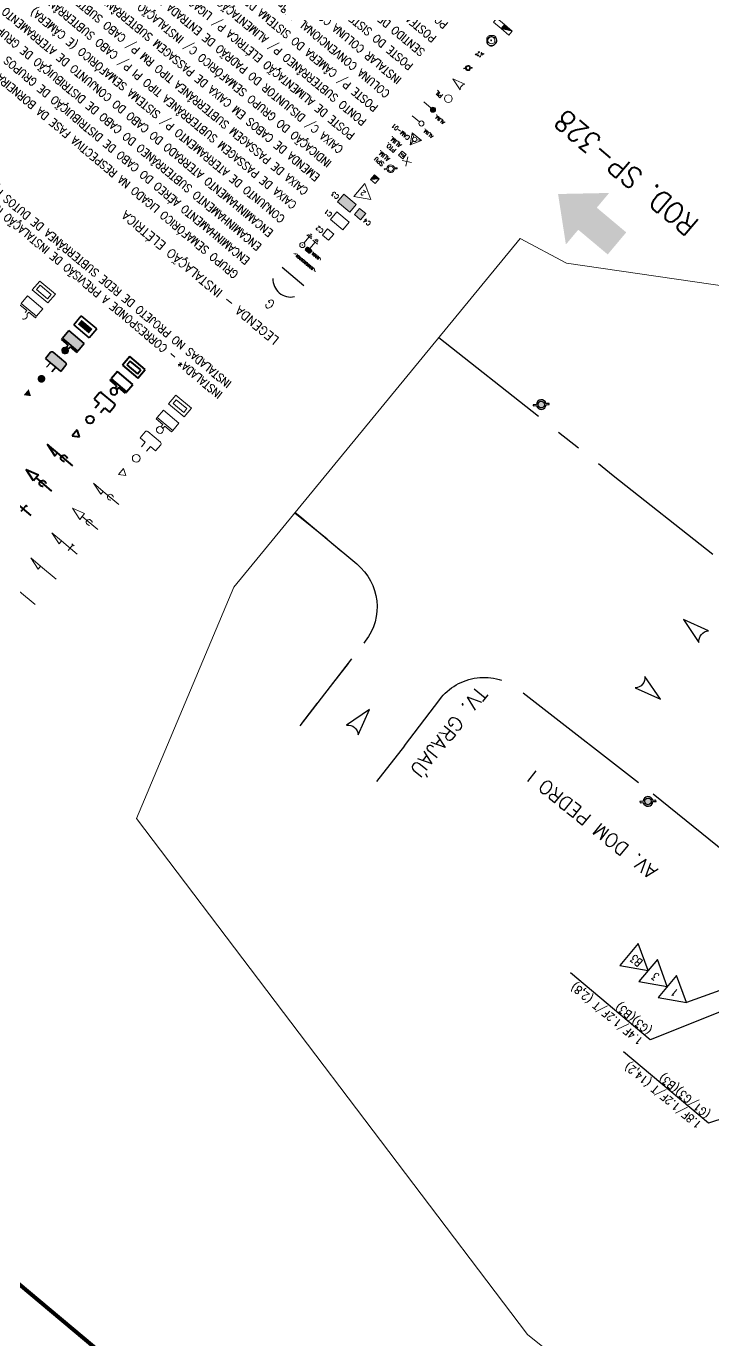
# Model space of a CAD drawing. Extents: x 207448 to 207705, y 7657586 to 7657835.
# Drawn here: x 207508.4 to 207551.3, y 7657670.5 to 7657752.5 of the extents above; entities that cross this region are included whole.
import ezdxf
from ezdxf.enums import TextEntityAlignment as Align

# ---------------------------------------------------------------- set-up
doc = ezdxf.new("R2010")
doc.units = 0
doc.linetypes.add('( Hidden )', pattern=[0.375, 0.25, -0.125])
doc.linetypes.add('PHANTOM4', pattern=[15.875, 7.9375, -1.5875, 1.5875, -1.5875, 1.5875, -1.5875])
doc.layers.get('Defpoints').update_dxf_attribs({"color": 253, "lineweight": 0})
doc.layers.add('01_Xref Topografia 050 AS nov 17_17$0$Guia-Linha', color=7, linetype='PHANTOM4', lineweight=25, true_color=0x000000)
doc.layers.add('PROJETO', color=7, linetype='PHANTOM4', lineweight=25, true_color=0x000000)
for name, color, linetype in [('A-FORMATO', 8, 'Continuous'), ('BAS_0250Logradouro', 1, 'Continuous'), ('BAS_0250MaodeDirecao', 13, 'Continuous'), ('FIS_(E)Poste', 9, 'Continuous'), ('FOLHA', 7, 'Continuous'), ('FRM-P02', 2, 'Continuous'), ('SEM_(C)Emenda', 13, 'Continuous'), ('SEM_chamadas', 13, 'Continuous')]:
    doc.layers.add(name, color=color, linetype=linetype)
doc.styles.add('ARIAL', font='arial.ttf')
doc.styles.add('ROMANC', font='romanc__.ttf')
doc.styles.add('ROMANS', font='romans', dxfattribs={"height": 0.85})
doc.styles.add('STYLE3', font='arial.ttf')
doc.styles.add('TZ_PGT_R080', font='romans.shx', dxfattribs={"width": 0.8})
doc.styles.add('TZ_PGT_R090', font='romans.shx', dxfattribs={"width": 0.9})
doc.styles.add('TZ_ROMANS', font='romans.shx')

# ---------------------------------------------------------------- blocks, each defined once
blk = doc.blocks.new('PP-XYZ.000-9A00-001_A')
at = {"layer": 'FOLHA', "color": 2, "const_width": 1}
blk.add_lwpolyline([(831, 584), (25, 584), (25, 10), (831, 10), (831, 584)], dxfattribs=at)
at = {"color": 2, "linetype": 'ByBlock', "lineweight": 0}
for tag, p, style in [('0000/00', (660.13, 145.89), 'ROMANC'), ('LOCAL', (692.24, 145.89), 'ROMANS'), ('DE-0000/00-000-000-000', (781.56, 136.5), 'ROMANC'), ('CREA', (790.19, 125.89), 'ROMANC')]:
    blk.add_attdef(tag, p, '', height=2, dxfattribs=dict(at, style=style))
at = {"color": 2, "linetype": 'ByBlock', "lineweight": 0, "style": 'ROMANS'}
blk.add_attdef('PROJETO', text='', height=3, dxfattribs=at).set_placement((718.82, 137.97), align=Align.MIDDLE_CENTER)
at = {"color": 2, "linetype": 'ByBlock', "lineweight": 0, "style": 'ROMANC'}
blk.add_attdef('RESPONSÁVEL_TÉCNICO', text='', height=2, dxfattribs=at).set_placement((738.09, 126.07), align=Align.TOP_CENTER)
at = {"color": 2, "style": 'ROMANS', "width": 0.9}
for tag, p in [('ASSUNTO1', (658.49, 53.87)), ('ASSUNTO2', (658.49, 50.37)), ('ASSUNTO3', (658.49, 46.87))]:
    blk.add_attdef(tag, text='', height=2, dxfattribs=at).set_placement(p, align=Align.TOP_LEFT)
at = {"color": 2, "style": 'STYLE3'}
blk.add_attdef('FOLHA', text='', height=4, dxfattribs=at).set_placement((815.01, 20.08), align=Align.MIDDLE_CENTER)
at = {"layer": 'A-FORMATO', "color": 2, "lineweight": -3, "style": 'ARIAL'}
for tag, p in [('NDOCUMENTO', (473.43, 36.15)), ('DESCRICAO3', (534.26, 36.15)), ('NDOCUMENTO', (473.43, 30.07)), ('DESCRICAO2', (534.26, 30.07)), ('NDOCUMENTO', (473.43, 23.99)), ('DESCRICAO1', (534.26, 23.99))]:
    blk.add_attdef(tag, p, '', height=2.43, rotation=360, dxfattribs=at)
at = {"layer": 'FRM-P02', "style": 'ROMANS'}
for tag, p in [('28', (661, 218.41)), ('29', (671, 218.41)), ('31', (762, 218.41)), ('32', (774, 218.41)), ('33', (786, 218.41)), ('34', (798, 218.41)), ('35', (810, 218.41)), ('19', (661, 212.71)), ('20', (671, 212.71)), ('22', (762, 212.71)), ('23', (774, 212.71)), ('24', (786, 212.71)), ('25', (798, 212.71)), ('26', (810, 212.71)), ('10', (661, 206.93)), ('11', (671, 207.01)), ('13', (762, 207.01)), ('14', (774, 207.01)), ('15', (786, 207.01)), ('16', (798, 207.01)), ('17', (810, 207.01)), ('1', (661, 201.23)), ('2', (671, 201.23)), ('4', (762.09, 201.23)), ('5', (774.15, 201.23)), ('6', (786.04, 201.23)), ('7', (798.19, 201.23)), ('8', (810.19, 201.23))]:
    blk.add_attdef(tag, text='', height=2, dxfattribs=at).set_placement(p, align=Align.MIDDLE_CENTER)
for tag, p in [('30', (677.61, 217.34)), ('21', (677.61, 211.64)), ('12', (677.61, 205.94)), ('3', (677.61, 200.24))]:
    blk.add_attdef(tag, p, '', height=2, dxfattribs=at)
at = {"layer": 'FRM-P02', "style": 'ROMANS', "width": 0.85, "flags": 1}
blk.add_attdef('00/00/00', text='', height=2, dxfattribs=at).set_placement((823.5, 218.41), align=Align.MIDDLE_CENTER)
at = {"layer": 'FRM-P02', "style": 'ROMANS', "width": 0.85}
for p in [(823.5, 212.71), (823.5, 207.01), (823.5, 201.23)]:
    blk.add_attdef('00/00/00', text='', height=2, dxfattribs=at).set_placement(p, align=Align.MIDDLE_CENTER)
at = {"layer": 'FRM-P02', "style": 'ROMANS', "width": 0.8}
for tag, height, p in [('ESCALA', 2.63, (774.91, 37)), ('DATA', 2.63, (801.74, 36.54)), ('DIRETOR', 1.4, (700.04, 33.97)), ('ENGENHEIRO', 1.4, (683.84, 22.86)), ('ARQUIVO', 1.4, (728.03, 14.96)), ('SETOR', 1.4, (751.65, 14.91)), ('DATA', 1.4, (775.01, 15))]:
    blk.add_attdef(tag, text='', height=height, dxfattribs=at).set_placement(p, align=Align.TOP_LEFT)
blk = doc.blocks.new('Indicacao_localD')
at = {"true_color": 0xa3a3a3}
blk.add_hatch(color=253, dxfattribs=at).paths.add_polyline_path([(0, 23.4), (9.6, 15), (0, 6.6), (0, 11.4), (-9.6, 11.4), (-9.6, 18.6), (0, 18.6)])
at = {"layer": 'Defpoints', "color": 4}
for p in [(0, 0), (9.6, 0)]:
    blk.add_point(p, dxfattribs=at)
at = {"color": 20, "style": 'TZ_PGT_R090', "width": 0.9}
blk.add_attdef('LOCALIND', text='', height=5.25, dxfattribs=at).set_placement((0, 0), align=Align.MIDDLE)
blk = doc.blocks.new('LEGENDA-ELÉTRICA')
at = {"lineweight": 13, "true_color": 0x000000}
h = blk.add_hatch(color=18, dxfattribs=at)
h.dxf.hatch_style = 1
h.paths.add_polyline_path([(8.21, -19.88, 0.414214), (7.9, -20.18), (7.9, -20.61, 0.414214), (8.21, -20.92), (9.13, -20.92, 0.414214), (9.43, -20.61), (9.43, -20.18, 0.414214), (9.13, -19.88)])
at = {"lineweight": 13, "ltscale": 1.85, "true_color": 0x000000}
h = blk.add_hatch(color=18, dxfattribs=at)
h.dxf.hatch_style = 1
h.paths.add_polyline_path([(3.6, -36.58), (5.6, -36.58), (5.6, -34.58), (3.6, -34.58)])
h.paths.add_polyline_path([(10.91, -36.83), (10.91, -34.33), (6.91, -34.33), (6.91, -36.83)])
at = {"lineweight": 5, "true_color": 0x000000}
blk.add_hatch(color=18, dxfattribs=at).paths.add_polyline_path([(8.19, -43.86), (6.63, -45.42), (8.19, -45.42)])
at = {"lineweight": 20, "true_color": 0x000000}
h = blk.add_hatch(color=18, dxfattribs=at)
h.dxf.hatch_style = 1
edge = h.paths.add_edge_path()
edge.add_arc((7.41, -67.27), 0.636, 0, 360)
at = {"true_color": 0xc9c9c9}
h = blk.add_hatch(color=9, dxfattribs=at)
h.dxf.hatch_style = 1
h.paths.add_polyline_path([(4.91, -95.01), (7.41, -95.01), (7.41, -93.72)])
at = {"color": 18, "lineweight": 13, "ltscale": 1.85, "true_color": 0x000000}
for p, q in [((8.41, -25.54), (6.41, -25.54)), ((6.41, -25.54), (6.41, -27.54)), ((8.41, -25.54), (8.41, -27.54)), ((8.41, -27.54), (6.41, -27.54)), ((9.41, -29.8), (5.41, -29.8)), ((5.41, -29.8), (5.41, -32.3)), ((9.41, -32.3), (5.41, -32.3)), ((9.41, -29.8), (9.41, -32.3)), ((5.6, -34.58), (3.6, -34.58)), ((5.6, -34.58), (5.6, -36.58)), ((10.91, -34.33), (6.91, -34.33)), ((6.91, -34.33), (6.91, -36.83)), ((10.91, -34.33), (10.91, -36.83)), ((5.6, -36.58), (3.6, -36.58)), ((10.91, -36.83), (6.91, -36.83))]:
    blk.add_line(p, q, dxfattribs=at)
at = {"color": 18, "lineweight": 13, "true_color": 0x000000}
for p, q in [((9.43, -23.05), (7.9, -23.05)), ((9.18, -23.43), (8.16, -23.43)), ((8.92, -23.81), (8.41, -23.81)), ((11.43, -23.05), (9.9, -23.05)), ((11.18, -23.43), (10.16, -23.43)), ((10.92, -23.81), (10.41, -23.81)), ((8.58, -37.96), (4.9, -40.08)), ((8.58, -42.2), (8.58, -37.96)), ((4.9, -40.08), (8.58, -42.2)), ((6.6, -48.43), (7.07, -47.97)), ((7.23, -48.13), (6.76, -48.6)), ((7.07, -47.97), (7.23, -48.13)), ((4.78, -50.23), (5.24, -49.78)), ((4.94, -50.4), (4.78, -50.23)), ((5.4, -49.95), (4.94, -50.4)), ((5.32, -53.04), (5.32, -54.41)), ((6.69, -53.04), (5.32, -53.04)), ((5.32, -54.41), (6.69, -54.41)), ((5.66, -53.52), (5.59, -53.59)), ((5.59, -53.59), (5.59, -53.87)), ((5.59, -53.87), (5.66, -53.93)), ((5.8, -53.52), (5.66, -53.52)), ((5.66, -53.93), (5.8, -53.93)), ((5.87, -53.59), (5.8, -53.52)), ((5.8, -53.93), (5.88, -53.86)), ((6.01, -53.87), (6.01, -53.93)), ((6.15, -53.52), (6.28, -53.52)), ((6.15, -53.93), (6.28, -53.93)), ((6.21, -53.93), (6.15, -53.93)), ((6.21, -53.52), (6.21, -53.93)), ((6.28, -53.52), (6.21, -53.52)), ((6.42, -53.87), (6.42, -53.93)), ((6.69, -54.41), (6.69, -53.04))]:
    blk.add_line(p, q, dxfattribs=at)
at = {"color": 25, "lineweight": 13, "ltscale": 1.85}
blk.add_line((3.6, -34.58), (3.6, -36.58), dxfattribs=at)
at = {"color": 18, "lineweight": 5, "true_color": 0x000000}
for p, q in [((8.19, -43.86), (6.63, -43.86)), ((6.63, -43.86), (6.63, -45.42)), ((6.63, -45.42), (8.19, -43.86)), ((6.63, -45.42), (8.19, -45.42)), ((8.19, -45.42), (8.19, -43.86))]:
    blk.add_line(p, q, dxfattribs=at)
at = {"color": 18, "lineweight": 13}
for p, q in [((4.68, -54.22), (3.55, -52.1)), ((3.05, -53.73), (5.18, -52.59))]:
    blk.add_line(p, q, dxfattribs=at)
at = {"color": 18, "lineweight": 0, "true_color": 0x000000}
for p, q in [((6.77, -89.33), (6.97, -89.21)), ((7.99, -89), (8.3, -89.23)), ((8.25, -89.24), (8.37, -89.6)), ((4.91, -95.01), (7.41, -93.72))]:
    blk.add_line(p, q, dxfattribs=at)
at = {"color": 18, "lineweight": 30, "ltscale": 1.85, "true_color": 0x000000}
blk.add_lwpolyline([(10.96, -12.92), (3.86, -12.92)], dxfattribs=at)
at = {"color": 18, "lineweight": 20, "true_color": 0x000000}
blk.add_lwpolyline([(10.96, -17.45), (10.58, -17.45), (10.58, -17.45, -0.197854), (10.42, -17.74, -0.35031), (9.88, -17.74, -0.304095), (9.74, -17.28, -0.749797), (10.03, -17.28, -0.304156), (9.88, -17.74, -0.35031), (9.34, -17.74, -0.304095), (9.2, -17.28, -0.749797), (9.49, -17.28, -0.304156), (9.34, -17.74, -0.35031), (8.8, -17.74, -0.304095), (8.65, -17.28, -0.749797), (8.95, -17.28, -0.304156), (8.8, -17.74, -0.350348), (8.26, -17.74, -0.304095), (8.11, -17.28, -0.749797), (8.4, -17.28, -0.304362), (8.26, -17.74, -0.170042), (7.99, -17.84, -0.170042), (7.72, -17.74, -0.000091), (7.72, -17.74, -0.000056), (7.72, -17.74, -0.197511), (7.56, -17.46), (7.56, -17.46, -0.100545), (7.57, -17.28, -0.749797), (7.86, -17.28, -0.304156), (7.72, -17.74, -0.35031), (7.18, -17.74, -0.304095), (7.03, -17.28, -0.749797), (7.32, -17.28, -0.101652), (7.34, -17.45), (7.34, -17.45, -0.197854), (7.18, -17.74, -0.35031), (6.63, -17.74, -0.304095), (6.49, -17.28, -0.749797), (6.78, -17.28, -0.304156), (6.63, -17.74, -0.35031), (6.09, -17.74, -0.304095), (5.95, -17.28, -0.749797), (6.24, -17.28, -0.304156), (6.09, -17.74, -0.35031), (5.55, -17.74, -0.304095), (5.41, -17.28, -0.749797), (5.7, -17.28, -0.304156), (5.55, -17.74, -0.350348), (5.01, -17.74, -0.304095), (4.86, -17.28, -0.749797), (5.16, -17.28, -0.304362), (5.01, -17.74, -0.170042), (4.74, -17.84, -0.170042), (4.47, -17.74, -0.000091), (4.47, -17.74, -0.000056), (4.47, -17.74, -0.197723), (4.31, -17.45), (4.31, -17.45), (3.86, -17.45)], format="xyb", dxfattribs=at)
at = {"color": 18, "lineweight": 13, "true_color": 0x000000}
for points in [[(4.86, -20.4), (4.84, -20.4)], [(4.84, -20.4), (4.86, -20.4)], [(8.67, -23.05), (8.67, -20.92)], [(10.67, -23.05), (10.67, -21.04)], [(4.67, -59.51), (5.71, -58.91)], [(6.17, -56.91), (6.17, -58.11)], [(7.67, -59.51), (6.63, -58.91)]]:
    blk.add_lwpolyline(points, dxfattribs=at)
blk.add_lwpolyline([(4.86, -20.4), (4.86, -20.4, 0.197723), (5.02, -20.69, 0.000056), (5.02, -20.69, 0.000091), (5.02, -20.69, 0.170042), (5.29, -20.78, 0.170042), (5.56, -20.69, 0.304362), (5.7, -20.23, 0.749797), (5.41, -20.23, 0.304095), (5.56, -20.69, 0.350348), (6.1, -20.69, 0.304156), (6.25, -20.23, 0.749797), (5.95, -20.23, 0.304095), (6.1, -20.69, 0.35031), (6.64, -20.69, 0.304156), (6.79, -20.23, 0.749797), (6.5, -20.23, 0.304095), (6.64, -20.69, 0.35031), (7.18, -20.69, 0.304156), (7.33, -20.23, 0.749797), (7.04, -20.23, 0.304095), (7.18, -20.69, 0.35031), (7.72, -20.69, 0.197854), (7.89, -20.4), (7.9, -20.4)], format="xyb", dxfattribs=at)
blk.add_lwpolyline([(7.9, -20.61, 0.414214), (8.21, -20.92), (9.13, -20.92, 0.414214), (9.43, -20.61), (9.43, -20.18, 0.414214), (9.13, -19.88), (8.21, -19.88, 0.414214), (7.9, -20.18)], format="xyb", close=True, dxfattribs=at)
blk.add_lwpolyline([(7.67, -59.51), (6.17, -56.91), (4.67, -59.51)], close=True, dxfattribs=at)
at = {"color": 18, "lineweight": 9, "true_color": 0x000000}
blk.add_lwpolyline([(8.04, -62.77), (10.41, -62.77)], dxfattribs=at)
at = {"color": 18, "lineweight": 20, "true_color": 0x000000}
blk.add_lwpolyline([(8.04, -67.27), (10.41, -67.27)], dxfattribs=at)
at = {"color": 18, "lineweight": 0, "true_color": 0x000000}
for points in [[(4.91, -93.72), (7.41, -93.72), (7.41, -95.01), (4.91, -95.01)], [(7.41, -93.72), (9.91, -93.72), (9.91, -95.01), (7.41, -95.01)]]:
    blk.add_lwpolyline(points, close=True, dxfattribs=at)
at = {"color": 18, "lineweight": 9, "true_color": 0x000000}
for centre in [(10.67, -20.4), (7.41, -62.77)]:
    blk.add_circle(centre, 0.636, dxfattribs=at)
at = {"color": 18, "lineweight": 13, "true_color": 0x000000}
for centre, radius in [((6.01, -49.19), 0.655), ((6.17, -58.64), 0.533), ((6.27, -71.85), 0.965)]:
    blk.add_circle(centre, radius, dxfattribs=at)
at = {"color": 18, "lineweight": 20, "true_color": 0x000000}
blk.add_circle((7.41, -67.27), 0.636, dxfattribs=at)
at = {"color": 18, "lineweight": 30, "ltscale": 1.85, "true_color": 0x000000}
blk.add_arc((7.41, -12.08), 4.51, 38.4297, 141.5703, dxfattribs=at)
at = {"color": 18, "lineweight": 13, "true_color": 0x000000}
for major_axis, start_param, end_param in [((0.681, 0.681), 0.127309, 3.004693), ((0.683, 0.683), 3.250963, 6.164225)]:
    blk.add_ellipse((6.01, -49.19), major_axis=major_axis, ratio=1, start_param=start_param, end_param=end_param, dxfattribs=at)
at = {"color": 18, "lineweight": 0, "true_color": 0x000000}
for centre, major_axis, start_param, end_param in [((7.01, -89.49), (-0.628, 0.628), -1.238715, 0.529897), ((7.32, -89.55), (-0.691, 0.691), 4.245214, 6.052673), ((7.83, -89.7), (-1.23, 1.23), 0.529897, 1.706828), ((8.07, -90.33), (-1.45, 1.45), -0.122213, 0.729732), ((6.99, -90.06), (-0.697, 0.697), 0.950258, 2.380265), ((7.29, -89.95), (-0.573, 0.573), -0.088242, 2.055992), ((7.35, -90.33), (0.664, 0.664), 3.277624, 4.584253), ((7.62, -90.36), (-0.937, 0.937), -0.79202, -0.265751), ((6.86, -89.27), (-1.26, 1.26), 2.442024, 2.910833), ((7.42, -89.51), (-0.901, 0.901), 2.055992, 2.474327), ((7.41, -89.87), (-0.0789, 0.0789), 3.926991, 10.210176), ((2.72, -98.29), (-7.55, 7.55), -1.300689, -1.238715), ((7.49, -90.08), (-0.491, 0.491), 2.474327, 3.519933), ((7.63, -89.54), (-0.353, 0.353), 4.467847, 5.491165), ((7.42, -89.86), (-0.701, 0.701), 2.752067, 4.195539), ((6.07, -88.67), (2.15, 2.15), 4.584253, 4.842362), ((7.04, -89.89), (0.836, 0.836), 5.090729, 6.038643), ((7.75, -89.96), (-0.649, 0.649), 3.271566, 4.853655)]:
    blk.add_ellipse(centre, major_axis=major_axis, ratio=1, start_param=start_param, end_param=end_param, dxfattribs=at)
at = {"color": 18, "lineweight": 13, "true_color": 0x000000}
for p in [(8.67, -20.4), (10.67, -20.4)]:
    blk.add_point(p, dxfattribs=at)
at = {"layer": 'A-FORMATO', "color": 18, "lineweight": 5, "true_color": 0x000000}
for points in [[(5.39, -75.47), (8.55, -76.37), (5.39, -77.26, 0.424846)], [(6.71, -81.66), (6.6, -81.55), (6.9, -81.25, -0.875912), (7.8, -80.36), (8.11, -80.06), (8.22, -80.17), (7.91, -80.47, -0.891889), (7.01, -81.36), (7.01, -81.36)]]:
    blk.add_lwpolyline(points, format="xyb", close=True, dxfattribs=at)
at = {"layer": 'A-FORMATO', "color": 200, "linetype": '( Hidden )', "lineweight": 5, "ltscale": 0.7, "true_color": 0xc105ff}
blk.add_lwpolyline([(6.71, -86.16), (6.6, -86.05), (6.9, -85.75, -0.875912), (7.8, -84.86), (8.11, -84.56), (8.22, -84.67), (7.91, -84.97, -0.891889), (7.01, -85.86), (7.01, -85.86)], format="xyb", close=True, dxfattribs=at)
at = {"layer": 'A-FORMATO', "color": 18, "lineweight": 5, "true_color": 0x000000}
blk.add_circle((7.41, -80.87), 0.431, dxfattribs=at)
at = {"layer": 'A-FORMATO', "color": 200, "linetype": '( Hidden )', "lineweight": 5, "ltscale": 0.7, "true_color": 0xc105ff}
blk.add_circle((7.41, -85.37), 0.431, dxfattribs=at)
at = {"color": 160, "lineweight": 25, "ltscale": 1.85, "true_color": 0x0a47ff, "style": 'TZ_PGT_R090', "width": 0.9}
blk.add_text('G', height=2.3, dxfattribs=at).set_placement((7.41, -3.86), align=Align.MIDDLE_CENTER)
at = {"color": 1, "style": 'TZ_PGT_R090', "width": 0.9}
for s, p in [('GRUPO SEMAFÓRICO LIGADO NA RESPECTIVA FASE DA BORNEIRA DO CL', (18.3, -3.86)), ('ENCAMINHAMENTO AÉREO DO CABO DE DISTRIBUIÇÃO DE GRUPOS', (18.3, -8.39)), ('ENCAMINHAMENTO SUBTERRÂNEO DO CABO DE DISTRIBUIÇÃO DE GRUPOS ', (18.3, -12.92)), ('ENCAMINHAMENTO ATERRADO DO CABO DO CONJUNTO DE ATERRAMENTO', (18.3, -17.45)), ('CONJUNTO DE ATERRAMENTO P/ SISTEMA SEMAFÓRICO (E CÂMERA)', (18.3, -21.99)), ('CAIXA DE PASSAGEM SUBTERRÂNEA TIPO PI P/ CABO SUBTERRÂNEO', (18.3, -26.52)), ('CAIXA DE PASSAGEM SUBTERRÂNEA TIPO RM P/ CABO SUBTERRÂNEO', (18.3, -31.05)), ('EMENDA DE CABOS EM CAIXA DE PASSAGEM SUBTERRÂNEA', (18.3, -35.58)), ('INDICAÇÃO DO GRUPO SEMAFÓRICO C/ INSTALAÇÃO DE EMENDA', (18.3, -40.11)), ('CAIXA C/ DISJUNTOR DO PADRÃO DE ENTRADA P/ ALIMENTAÇÃO', (18.3, -44.64)), ('POSTE DE ALIMENTAÇÃO ELÉTRICA P/ LIGAÇÃO DO SISTEMA SEMAFÓRICO', (18.3, -49.18)), ('PONTO SUBTERRÂNEO P/ ALIMENTAÇÃO ELÉTRICA DO SISTEMA SEMAFÓRICO', (18.3, -53.71)), ('POSTE P/ CÂMERA DO SISTEMA DE MONITORAMENTO DE TRÁFEGO', (18.3, -58.24)), ('COLUNA CONVENCIONAL 128mm (P/ ALIMENTAÇÃO) INSTALADA* P/ INSTALAÇÃO SUBTERRÂNEA', (18.3, -62.77)), ('INSTALAR COLUNA CONVENCIONAL 128mm (P/ ALIMENTAÇÃO) P/ INSTALAÇÃO AÉREA', (18.3, -67.27)), ('POSTE DO SISTEMA DE ILUMINAÇÃO PÚBLICA', (18.3, -71.83)), ('SENTIDO DE FLUXO DE VEÍCULOS NA VIA', (18.3, -76.37)), ('POSTEAMENTO (CONCESS. DE ENERGIA)', (18.3, -80.87)), ('POSTE (POSTE A RELOACAR NO PROJETO DE URBANISMO K08)', (18.3, -85.37))]:
    blk.add_text(s, height=2, dxfattribs=at).set_placement(p, align=Align.MIDDLE_LEFT)
at = {"color": 18, "lineweight": 13, "true_color": 0x000000, "style": 'ROMANS'}
blk.add_text('2', height=1.2, dxfattribs=at).set_placement((7.41, -40.11), align=Align.MIDDLE_CENTER)
at = {"color": 18, "true_color": 0x000000, "style": 'TZ_ROMANS'}
for p in [(3.07, -61.93), (3.07, -66.43)]:
    blk.add_text('ALIM.', height=0.9, dxfattribs=at).set_placement(p, align=Align.MIDDLE_LEFT)
at = {"color": 3, "insert": (0, 3.35), "char_height": 2.2, "attachment_point": 1, "style": 'ROMANS'}
blk.add_mtext('LEGENDA - INSTALAÇÃO ELÉTRICA', dxfattribs=at)
at = {"color": 18, "lineweight": 13, "true_color": 0x000000, "char_height": 1.1, "attachment_point": 5}
for s, insert, style in [('C2', (9.87, -26.15), 'ROMANS'), ('C1', (10.87, -30.66), 'ROMANS'), ('C4', (2, -35.19), 'ROMANS'), ('C3', (12.38, -35.19), 'ROMANS'), ('SPU\\PALIM.', (9.41, -49.64), 'TZ_PGT_R090'), ('PTO.\\PALIM.', (9.41, -54.17), 'TZ_PGT_R090'), ('CAM-01', (10.03, -57.87), 'TZ_PGT_R080'), ('PIL', (8.78, -71.17), 'TZ_PGT_R080')]:
    blk.add_mtext(s, dxfattribs=dict(at, insert=insert, style=style))
blk = doc.blocks.new('LEGENDA-SIN SEMAFÓRICA')
at = {"lineweight": 35, "true_color": 0x0a47ff}
for points in [[(39.88, -154.48), (38.32, -155.44), (39.88, -156.4)], [(41.18, -167.42, 0.414214), (41.62, -166.98), (41.62, -164.99), (39.96, -164.99), (38.25, -164.99), (36.58, -164.99), (36.58, -166.98, 0.414214), (37.02, -167.42)], [(41.62, -174.05), (41.62, -171.62), (36.58, -171.62), (36.58, -174.05)], [(37.32, -176.72), (37.32, -178.17), (40.89, -178.17), (40.89, -176.72)]]:
    blk.add_hatch(color=160, dxfattribs=at).paths.add_polyline_path(points)
h = blk.add_hatch(color=256)
h.dxf.hatch_style = 1
h.paths.add_polyline_path([(39.1, -168.82, 1), (39.1, -170.53, 1)])
at = {"color": 160, "linetype": 'Continuous', "lineweight": 20, "true_color": 0x0a47ff}
for p, q in [((9.16, -116.22), (4.07, -116.21)), ((9.2, -140.63), (4.11, -140.62)), ((9.2, -141.59), (9.2, -139.67)), ((9.2, -139.67), (9.2, -141.59)), ((9.2, -139.67), (12.4, -140.63)), ((9.2, -141.59), (12.4, -140.63)), ((9, -154.48), (7.43, -155.44)), ((7.43, -155.44), (9, -156.4)), ((9, -156.4), (9, -154.48)), ((7.36, -163.47), (7.36, -164.99)), ((9.07, -164.99), (9.07, -163.47)), ((7.36, -164.99), (5.69, -164.99)), ((5.69, -164.99), (5.69, -166.98)), ((10.74, -164.99), (9.07, -164.99)), ((10.74, -166.98), (10.74, -164.99)), ((6.13, -167.41), (10.3, -167.41)), ((7.89, -171.18), (7.89, -170.52)), ((8.54, -170.52), (8.54, -171.18)), ((5.69, -171.51), (5.69, -171.18)), ((5.69, -171.18), (7.89, -171.18)), ((10.74, -171.62), (5.69, -171.62)), ((5.69, -171.62), (5.69, -174.05)), ((8.54, -171.18), (10.74, -171.18)), ((10.74, -171.18), (10.74, -171.51)), ((10.74, -174.05), (10.74, -171.62)), ((5.69, -174.05), (10.74, -174.05)), ((10.74, -176.04), (5.69, -176.04)), ((5.69, -176.04), (5.69, -178.89)), ((9.95, -176.83), (6.48, -176.83)), ((6.48, -176.83), (6.48, -178.1)), ((9.95, -178.1), (9.95, -176.83)), ((10.74, -178.89), (10.74, -176.04)), ((5.69, -178.89), (10.74, -178.89)), ((6.48, -178.1), (9.95, -178.1))]:
    blk.add_line(p, q, dxfattribs=at)
at = {"color": 160, "linetype": 'Continuous', "lineweight": 40, "true_color": 0x0a47ff}
for p, q in [((24.22, -140.61), (19.13, -140.61)), ((24.22, -141.57), (24.23, -139.65)), ((27.42, -140.62), (24.22, -141.57)), ((24.23, -139.65), (27.42, -140.62)), ((24.04, -154.48), (22.47, -155.44)), ((22.47, -155.44), (24.04, -156.4)), ((24.04, -156.4), (24.04, -154.48)), ((22.38, -163.47), (22.38, -164.99)), ((24.09, -164.99), (24.09, -163.47)), ((22.38, -164.99), (20.72, -164.99)), ((20.72, -164.99), (20.72, -166.98)), ((25.76, -164.99), (24.09, -164.99)), ((25.76, -166.98), (25.76, -164.99)), ((21.16, -167.41), (25.32, -167.41)), ((22.91, -171.18), (22.91, -170.52)), ((23.57, -170.52), (23.57, -171.18)), ((20.72, -171.51), (20.72, -171.18)), ((20.72, -171.18), (22.91, -171.18)), ((25.76, -171.62), (20.72, -171.62)), ((20.72, -171.62), (20.72, -174.05)), ((23.57, -171.18), (25.76, -171.18)), ((25.76, -171.18), (25.76, -171.51)), ((25.76, -174.05), (25.76, -171.62)), ((20.72, -174.05), (25.76, -174.05)), ((25.76, -176.04), (20.72, -176.04)), ((20.72, -176.04), (20.72, -178.89)), ((24.97, -176.83), (21.51, -176.83)), ((21.51, -176.83), (21.51, -178.1)), ((24.97, -178.1), (24.97, -176.83)), ((25.76, -178.89), (25.76, -176.04)), ((20.72, -178.89), (25.76, -178.89)), ((21.51, -178.1), (24.97, -178.1))]:
    blk.add_line(p, q, dxfattribs=at)
at = {"color": 160, "lineweight": 35, "true_color": 0x0a47ff}
for p, q in [((38.25, -163.48), (38.25, -164.99)), ((39.96, -164.99), (39.96, -163.48)), ((38.25, -164.99), (36.58, -164.99)), ((36.58, -164.99), (36.58, -166.98)), ((41.62, -164.99), (39.96, -164.99)), ((41.62, -166.98), (41.62, -164.99)), ((37.02, -167.42), (41.18, -167.42)), ((38.77, -171.18), (38.77, -170.53)), ((39.43, -170.53), (39.43, -171.18)), ((36.58, -171.51), (36.58, -171.18)), ((36.58, -171.18), (38.77, -171.18)), ((41.62, -171.62), (36.58, -171.62)), ((36.58, -171.62), (36.58, -174.05)), ((39.43, -171.18), (41.62, -171.18)), ((41.62, -171.18), (41.62, -171.51)), ((41.62, -174.05), (41.62, -171.62)), ((36.58, -174.05), (41.62, -174.05)), ((41.62, -175.98), (36.58, -175.98)), ((36.58, -175.98), (36.58, -178.91)), ((41.62, -178.91), (41.62, -175.98)), ((36.58, -178.91), (41.62, -178.91))]:
    blk.add_line(p, q, dxfattribs=at)
at = {"color": 18, "lineweight": 13, "ltscale": 4, "true_color": 0x000000}
for p, q in [((52.26, -171.19), (52.26, -170.53)), ((52.91, -170.53), (52.91, -171.19)), ((50.06, -171.52), (50.06, -171.19)), ((50.06, -171.19), (52.26, -171.19)), ((55.11, -171.63), (50.06, -171.63)), ((50.06, -171.63), (50.06, -174.05)), ((52.91, -171.19), (55.11, -171.19)), ((55.11, -174.05), (55.11, -171.63)), ((50.06, -174.05), (55.11, -174.05)), ((54.37, -176.72), (50.8, -176.72)), ((50.8, -176.72), (50.8, -178.17)), ((54.37, -178.17), (54.37, -176.72)), ((50.8, -178.17), (54.37, -178.17))]:
    blk.add_line(p, q, dxfattribs=at)
at = {"color": 18, "lineweight": 13, "ltscale": 5, "true_color": 0x000000}
for p, q in [((55.11, -175.98), (50.06, -175.98)), ((50.06, -175.98), (50.06, -178.91)), ((55.11, -178.91), (55.11, -175.98)), ((50.06, -178.91), (55.11, -178.91))]:
    blk.add_line(p, q, dxfattribs=at)
at = {"color": 160, "linetype": 'Continuous', "lineweight": 20, "true_color": 0x0a47ff}
for points in [[(4.09, -124.44), (9.18, -124.44), (9.18, -124.44), (12.38, -124.44), (9.18, -123.48), (9.18, -124.44)], [(4.11, -132.66), (9.2, -132.66), (9.2, -132.66), (12.4, -132.66), (9.2, -131.7), (9.2, -132.66)], [(6.44, -131.85), (6.44, -133.73), (6.06, -133.73)], [(6.44, -131.85), (6.44, -133.73), (6.81, -133.73)], [(4.11, -148.83), (9.2, -148.84), (9.2, -148.84), (12.4, -148.84), (9.2, -147.88), (9.2, -148.84)]]:
    blk.add_lwpolyline(points, dxfattribs=at)
at = {"color": 160, "linetype": 'Continuous', "lineweight": 40, "true_color": 0x0a47ff}
for points in [[(19.13, -132.66), (24.19, -132.67), (24.19, -132.67), (27.39, -132.67), (24.19, -131.71), (24.19, -132.67)], [(21.68, -131.86), (21.68, -133.73), (21.3, -133.73)], [(19.13, -148.85), (24.19, -148.85), (24.19, -148.85), (27.39, -148.85), (24.19, -147.89), (24.19, -148.85)]]:
    blk.add_lwpolyline(points, dxfattribs=at)
at = {"color": 160, "linetype": 'Continuous', "lineweight": 20, "true_color": 0x0a47ff}
for points in [[(6.35, -140.12, -0.141613), (6.43, -140.05, -0.102249), (7.01, -139.93, -0.173635), (7.41, -140.06, -0.190602), (7.69, -140.62, -0.190602), (7.41, -141.18, -0.173635), (7.01, -141.31, -0.102249), (6.43, -141.19, -0.141613), (6.35, -141.12)], [(6.33, -148.34, -0.141613), (6.41, -148.27, -0.102249), (6.99, -148.15, -0.173635), (7.39, -148.28, -0.190602), (7.67, -148.84, -0.190602), (7.39, -149.39, -0.173635), (6.99, -149.53, -0.102249), (6.41, -149.41, -0.141613), (6.33, -149.34)]]:
    blk.add_lwpolyline(points, format="xyb", dxfattribs=at)
at = {"color": 160, "linetype": 'Continuous', "lineweight": 40, "true_color": 0x0a47ff}
for points in [[(21.48, -140.08, -0.141613), (21.56, -140.01, -0.102249), (22.16, -139.88, -0.173635), (22.58, -140.02, -0.190602), (22.88, -140.6, -0.190602), (22.58, -141.18, -0.173635), (22.16, -141.31, -0.102249), (21.56, -141.19, -0.141613), (21.48, -141.12)], [(21.46, -148.33, -0.141613), (21.54, -148.26, -0.102249), (22.14, -148.13, -0.173635), (22.57, -148.27, -0.190602), (22.86, -148.85, -0.190602), (22.57, -149.43, -0.173635), (22.14, -149.57, -0.102249), (21.54, -149.44, -0.141613), (21.46, -149.37)]]:
    blk.add_lwpolyline(points, format="xyb", dxfattribs=at)
at = {"linetype": 'Continuous', "lineweight": 30, "const_width": 0.96}
blk.add_lwpolyline([(38.62, -160.45, 1), (39.58, -160.45, 1)], format="xyb", close=True, dxfattribs=at)
at = {"color": 160, "lineweight": 35, "true_color": 0x0a47ff}
blk.add_lwpolyline([(38.25, -164.99), (39.96, -164.99)], dxfattribs=at)
at = {"linetype": 'Continuous', "lineweight": 20}
blk.add_circle((8.21, -160.44), 0.96, dxfattribs=at)
at = {"linetype": 'Continuous', "lineweight": 40}
blk.add_circle((23.26, -160.44), 0.96, dxfattribs=at)
at = {"color": 160, "linetype": 'Continuous', "lineweight": 20, "true_color": 0x0a47ff}
for centre, start, end in [((6.13, -166.98), 180, 270), ((10.3, -166.98), 270, 360)]:
    blk.add_arc(centre, 0.438, start, end, dxfattribs=at)
at = {"color": 160, "linetype": 'Continuous', "lineweight": 40, "true_color": 0x0a47ff}
for centre, start, end in [((21.16, -166.98), 180, 270), ((25.32, -166.98), 270, 360)]:
    blk.add_arc(centre, 0.438, start, end, dxfattribs=at)
at = {"color": 160, "lineweight": 35, "true_color": 0x0a47ff}
for centre, start, end in [((37.02, -166.98), 180, 270), ((41.18, -166.98), 270, 360)]:
    blk.add_arc(centre, 0.438, start, end, dxfattribs=at)
at = {"linetype": 'Continuous', "lineweight": 20}
for centre, start, end in [((8.22, -169.67), 90, 270), ((8.22, -169.67), 270, 90), ((39.1, -169.67), 90, 270), ((39.1, -169.67), 270, 90)]:
    blk.add_arc(centre, 0.855, start, end, dxfattribs=at)
at = {"linetype": 'Continuous', "lineweight": 40}
for start, end in [(90, 270), (270, 90)]:
    blk.add_arc((23.24, -169.67), 0.855, start, end, dxfattribs=at)
at = {"color": 18, "lineweight": 13, "ltscale": 4, "true_color": 0x000000}
blk.add_arc((52.59, -169.68), 0.855, 103.3573, 242.2345, dxfattribs=at)
at = {"color": 1, "style": 'TZ_PGT_R090', "width": 0.9}
for s, p in [('INSTALADA* - CORRESPONDE A PREVISÃO DE INSTALAÇÃO NO PROJETO 4K23, PORTANTO, AS RESPECTIVAS COLUNAS FORAM ', (2.06, -185.87)), ('INSTALADAS NO PROJETO DE REDE SUBTERRÂNEA DE DUTOS P/ SEMÁFOROS, "DUTOS RTD SEMÁFOROS - EXECUTIVO (12)"  ', (2.06, -189.37))]:
    blk.add_text(s, height=2, dxfattribs=at).set_placement(p, align=Align.MIDDLE_LEFT)
blk = doc.blocks.new('050-6E22_Geral')
at = {"color": 160, "true_color": 0x0a47ff}
for name, p in [('LEGENDA-SIN SEMAFÓRICA', (639.61, 567.59)), ('LEGENDA-ELÉTRICA', (639.61, 360.07))]:
    blk.add_blockref(name, p, dxfattribs=at)

msp = doc.modelspace()

# ---------------------------------------------------------------- hatches: boundary and pattern name
at = {"layer": 'FIS_(E)Poste'}
h = msp.add_hatch(color=255, dxfattribs=at)
edge = h.paths.add_edge_path(flags=0)
edge.add_ellipse((207540.547, 7657728.873), major_axis=(-0.132, 0.132), ratio=1, start_angle=5, end_angle=365)
edge = h.paths.add_edge_path(flags=16)
edge.add_ellipse((207540.547, 7657728.873), major_axis=(-0.157, 0.157), ratio=1, start_angle=5, end_angle=365)
edge = h.paths.add_edge_path()
edge.add_ellipse((207540.547, 7657728.872), major_axis=(-0.2, 0.2), ratio=1, start_angle=233.02437, end_angle=406.42611)
edge.add_line((207540.264, 7657728.865), (207540.061, 7657728.848))
edge.add_line((207540.061, 7657728.848), (207540.064, 7657728.811))
edge.add_line((207540.064, 7657728.811), (207540.268, 7657728.828))
edge.add_ellipse((207540.547, 7657728.873), major_axis=(-0.199, 0.199), ratio=1, start_angle=54.10301, end_angle=225.34744)
edge.add_line((207540.829, 7657728.874), (207541.029, 7657728.891))
edge.add_line((207541.029, 7657728.891), (207541.026, 7657728.928))
edge.add_line((207541.026, 7657728.928), (207540.827, 7657728.911))
h = msp.add_hatch(color=255, dxfattribs=at)
edge = h.paths.add_edge_path(flags=0)
edge.add_ellipse((207547.211, 7657704.086), major_axis=(-0.132, 0.132), ratio=1, start_angle=5, end_angle=365)
edge = h.paths.add_edge_path(flags=16)
edge.add_ellipse((207547.211, 7657704.086), major_axis=(-0.157, 0.157), ratio=1, start_angle=5, end_angle=365)
edge = h.paths.add_edge_path()
edge.add_ellipse((207547.211, 7657704.085), major_axis=(-0.2, 0.2), ratio=1, start_angle=233.02437, end_angle=406.42611)
edge.add_line((207546.928, 7657704.078), (207546.725, 7657704.061))
edge.add_line((207546.725, 7657704.061), (207546.728, 7657704.024))
edge.add_line((207546.728, 7657704.024), (207546.932, 7657704.041))
edge.add_ellipse((207547.211, 7657704.086), major_axis=(-0.199, 0.199), ratio=1, start_angle=54.10301, end_angle=225.34744)
edge.add_line((207547.493, 7657704.088), (207547.693, 7657704.104))
edge.add_line((207547.693, 7657704.104), (207547.69, 7657704.141))
edge.add_line((207547.69, 7657704.141), (207547.491, 7657704.124))

# ---------------------------------------------------------------- linework, layer by layer
at = {"layer": '01_Xref Topografia 050 AS nov 17_17$0$Guia-Linha', "elevation": 0}
for points in [[(207534.157, 7657733.071), (207545.038, 7657724.45), (207555.474, 7657716.197)], [(207525.183, 7657722.122), (207525.473, 7657721.896), (207528.107, 7657719.697)], [(207528.709, 7657712.989), (207525.483, 7657708.817)], [(207540.352, 7657710.149), (207547.54, 7657704.555), (207554.237, 7657699.13), (207554.414, 7657699.001)]]:
    msp.add_lwpolyline(points, dxfattribs=at)
at = {"layer": 'BAS_0250MaodeDirecao'}
for points, elevation in [([(207550.996, 7657714.741), (207549.418, 7657715.451), (207550.391, 7657714.02, -0.424846)], 19.634), ([(207546.415, 7657711.174), (207547.993, 7657710.465), (207547.02, 7657711.896, -0.424846)], 0), ([(207529.119, 7657708.252), (207529.829, 7657709.83), (207528.398, 7657708.857, -0.424846)], 0)]:
    msp.add_lwpolyline(points, format="xyb", close=True, dxfattribs=dict(at, elevation=elevation))
at = {"layer": 'Defpoints', "elevation": 0}
msp.add_lwpolyline([(207616.172, 7657689.248), (207593.272, 7657660.98), (207578.9, 7657653.894), (207556.034, 7657657.702), (207539.689, 7657670.793), (207515.272, 7657703.015), (207521.36, 7657717.458), (207539.221, 7657739.25), (207542.127, 7657737.694), (207588.607, 7657730.942), (207602.728, 7657719.403), (207620.393, 7657700.083)], close=True, dxfattribs=at)
at = {"layer": 'FIS_(E)Poste'}
for p, q in [((207540.246, 7657728.881, 0), (207540.042, 7657728.864, 0)), ((207540.042, 7657728.864, 0), (207540.048, 7657728.792, 0)), ((207540.048, 7657728.792, 0), (207540.254, 7657728.809, 0)), ((207541.042, 7657728.947, 0), (207540.842, 7657728.931, 0)), ((207540.846, 7657728.858, 0), (207541.048, 7657728.875, 0)), ((207541.048, 7657728.875, 0), (207541.042, 7657728.947, 0)), ((207546.91, 7657704.094, 0), (207546.706, 7657704.078, 0)), ((207546.706, 7657704.078, 0), (207546.712, 7657704.005, 0)), ((207546.712, 7657704.005, 0), (207546.918, 7657704.022, 0)), ((207547.706, 7657704.16, 0), (207547.506, 7657704.144, 0)), ((207547.51, 7657704.071, 0), (207547.712, 7657704.088, 0)), ((207547.712, 7657704.088, 0), (207547.706, 7657704.16, 0))]:
    msp.add_line(p, q, dxfattribs=at)
for centre, major_axis, start_param, end_param in [((207540.547, 7657728.872, 0), (-0.213, 0.213), 4.123627, 7.036889), ((207540.547, 7657728.873, 0), (-0.144, 0.144), 0.08726646167234664, 6.370451768851932), ((207540.547, 7657728.873, 0), (-0.212, 0.212), 0.999973, 3.877358), ((207547.211, 7657704.085, 0), (-0.213, 0.213), 4.123627, 7.036889), ((207547.211, 7657704.086, 0), (-0.212, 0.212), 0.999973, 3.877358), ((207547.211, 7657704.086, 0), (-0.144, 0.144), 0.08726646167234664, 6.370451768851932)]:
    msp.add_ellipse(centre, major_axis=major_axis, ratio=1, start_param=start_param, end_param=end_param, dxfattribs=at)
at = {"layer": 'PROJETO', "elevation": 0, "flags": 128}
for points in [[(207527.19, 7657720.462), (207525.16, 7657722.094)], [(207532.008, 7657707.565), (207530.258, 7657705.331)]]:
    msp.add_lwpolyline(points, dxfattribs=at)
for points in [[(207527.19, 7657720.462), (207529.037, 7657718.921, -0.403288), (207529.563, 7657714.094), (207527.354, 7657711.237), (207525.586, 7657708.961)], [(207532.008, 7657707.565), (207534.205, 7657710.451, -0.417408), (207539.14, 7657711.093), (207540.352, 7657710.149)]]:
    msp.add_lwpolyline(points, format="xyb", dxfattribs=at)
at = {"layer": 'SEM_(C)Emenda'}
for p, q in [((207546.605, 7657695.214, 0), (207545.448, 7657693.835, 0)), ((207547.221, 7657693.523, 0), (207546.605, 7657695.214, 0)), ((207545.448, 7657693.835, 0), (207547.221, 7657693.523, 0)), ((207547.799, 7657694.212, 0), (207546.642, 7657692.833, 0)), ((207548.415, 7657692.52, 0), (207547.799, 7657694.212, 0)), ((207548.994, 7657693.21, 0), (207547.837, 7657691.831, 0)), ((207549.61, 7657691.518, 0), (207548.994, 7657693.21, 0)), ((207546.642, 7657692.833, 0), (207548.415, 7657692.52, 0)), ((207547.837, 7657691.831, 0), (207549.61, 7657691.518, 0))]:
    msp.add_line(p, q, dxfattribs=at)
at = {"layer": 'SEM_(C)Emenda', "ltscale": 10, "elevation": 0}
msp.add_lwpolyline([(207556.898, 7657694.148), (207549.61, 7657691.518)], dxfattribs=at)
at = {"layer": 'SEM_chamadas', "elevation": 0}
for points in [[(207558.711, 7657693.737), (207547.341, 7657689.204), (207542.363, 7657693.38)], [(207564.546, 7657688.427), (207550.991, 7657683.985), (207545.685, 7657688.437)]]:
    msp.add_lwpolyline(points, dxfattribs=at)

# ---------------------------------------------------------------- block references
at = {"xscale": 0.250000000070606, "yscale": 0.250000000070606, "zscale": 0.250000000070606, "rotation": 140.0043312425254}
for name in ['PP-XYZ.000-9A00-001_A', '050-6E22_Geral']:
    msp.add_blockref(name, (207704.755, 7657699.401, 0), dxfattribs=at)
at = {"color": 249}
ref = msp.add_blockref('Indicacao_localD', (207545.845, 7657743.353, 0), dxfattribs=dict(at, xscale=0.250000000070606, yscale=0.250000000070606, zscale=0.250000000070606, rotation=140.0043312425254))
ref.add_attrib('LOCALIND', 'ROD. SP-328', dxfattribs={"height": 1.3125, "rotation": 140.00433, "style": 'TZ_PGT_R090', "width": 0.9}).set_placement((207545.845, 7657743.353, 0), align=Align.MIDDLE)

# ---------------------------------------------------------------- texts
at = {"layer": 'BAS_0250Logradouro', "linetype": 'Continuous', "style": 'TZ_ROMANS'}
for s, height, rotation, p in [('TV. GRAJAÚ', 0.9, 231.14255, (207536.544, 7657711.343, 0)), ('AV. DOM PEDRO I', 0.85, 141.14255, (207547.864, 7657699.853, 0))]:
    msp.add_text(s, height=height, rotation=rotation, dxfattribs=at).set_placement(p)
at = {"layer": 'SEM_(C)Emenda', "style": 'TZ_PGT_R080', "width": 0.8}
for s, p in [('B3', (207546.479, 7657694.145, 0)), ('3', (207547.673, 7657693.143, 0)), ('1', (207548.868, 7657692.141, 0))]:
    msp.add_text(s, height=0.5, rotation=140.00433, dxfattribs=at).set_placement(p, align=Align.MIDDLE_CENTER)
at = {"layer": 'SEM_chamadas', "char_height": 0.5, "attachment_point": 4, "rotation": 140.00433, "style": 'TZ_PGT_R090'}
for s, insert in [('1.4F/1.2F/T (2,8)\\P(G3)(B3)', (207547.109, 7657689.395, 0)), ('1.8F/1.2F/T (14,2)\\P(G1/G3)(B3)', (207550.76, 7657684.176, 0))]:
    msp.add_mtext(s, dxfattribs=dict(at, insert=insert))

doc.saveas('drawing.dxf')
